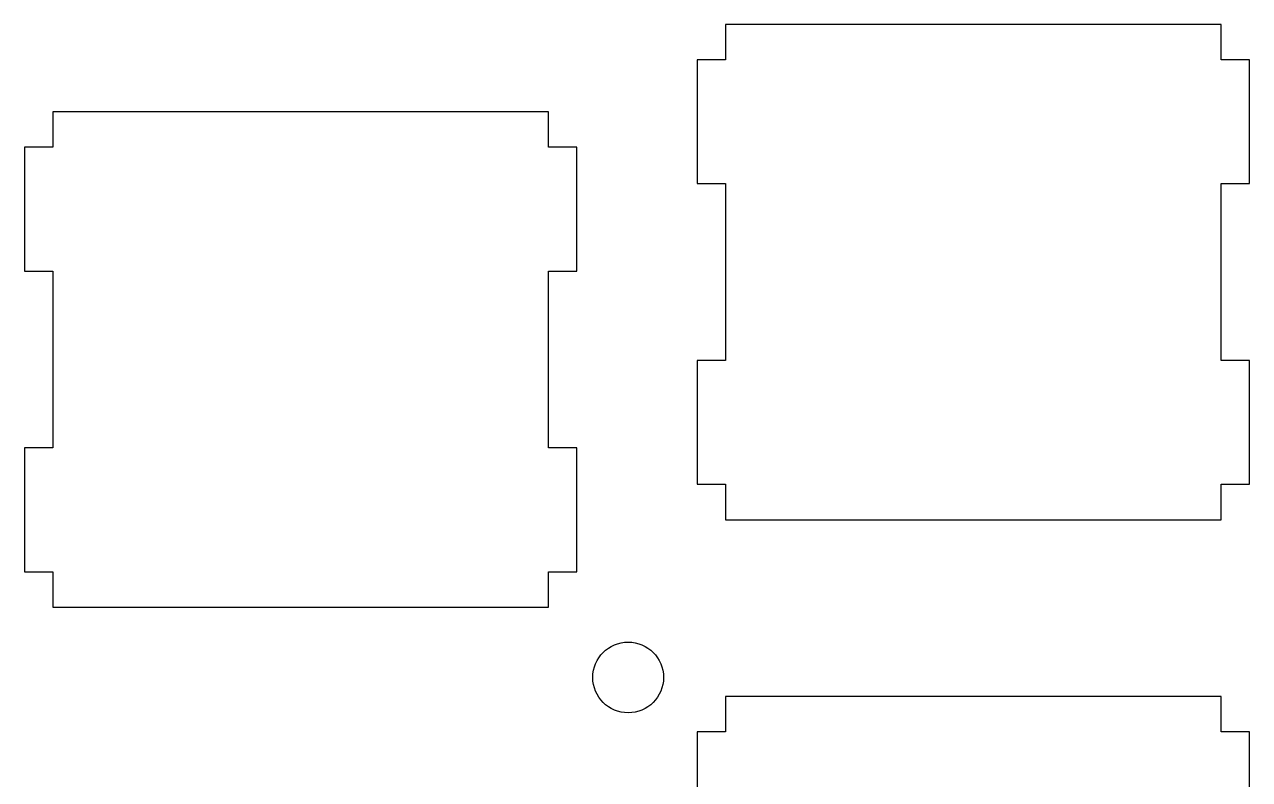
# Model space of a CAD drawing. Extents: x 0 to 145, y 2 to 120.
# Drawn here: x 42.2 to 76.8, y 75.11 to 96.46 of the extents above; entities that cross this region are included whole.
import ezdxf

# ---------------------------------------------------------------- set-up
doc = ezdxf.new("R2010")
doc.units = 0

# ---------------------------------------------------------------- blocks, each defined once
blk = doc.blocks.new('WIRE011')
at = {"layer": 'Row1', "color": 0}
for points in [[(57, 93.9896), (56.9, 93.9896), (56.8, 93.9896), (56.7, 93.9896), (56.6, 93.9896), (56.5, 93.9896), (56.4, 93.9896), (56.3, 93.9896), (56.2, 93.9896), (56.1, 93.9896), (56, 93.9896), (55.9, 93.9896), (55.8, 93.9896), (55.7, 93.9896), (55.6, 93.9896), (55.5, 93.9896), (55.4, 93.9896), (55.3, 93.9896), (55.2, 93.9896), (55.1, 93.9896), (55, 93.9896), (54.9, 93.9896), (54.8, 93.9896), (54.7, 93.9896), (54.6, 93.9896), (54.5, 93.9896), (54.4, 93.9896), (54.3, 93.9896), (54.2, 93.9896), (54.1, 93.9896), (54, 93.9896), (53.9, 93.9896), (53.8, 93.9896), (53.7, 93.9896), (53.6, 93.9896), (53.5, 93.9896), (53.4, 93.9896), (53.3, 93.9896), (53.2, 93.9896), (53.1, 93.9896), (53, 93.9896), (52.9, 93.9896), (52.8, 93.9896), (52.7, 93.9896), (52.6, 93.9896), (52.5, 93.9896), (52.4, 93.9896), (52.3, 93.9896), (52.2, 93.9896), (52.1, 93.9896), (52, 93.9896), (51.9, 93.9896), (51.8, 93.9896), (51.7, 93.9896), (51.6, 93.9896), (51.5, 93.9896), (51.4, 93.9896), (51.3, 93.9896), (51.2, 93.9896), (51.1, 93.9896), (51, 93.9896), (50.9, 93.9896), (50.8, 93.9896), (50.7, 93.9896), (50.6, 93.9896), (50.5, 93.9896), (50.4, 93.9896), (50.3, 93.9896), (50.2, 93.9896), (50.1, 93.9896), (50, 93.9896), (49.9, 93.9896), (49.8, 93.9896), (49.7, 93.9896), (49.6, 93.9896), (49.5, 93.9896), (49.4, 93.9896), (49.3, 93.9896), (49.2, 93.9896), (49.1, 93.9896), (49, 93.9896), (48.9, 93.9896), (48.8, 93.9896), (48.7, 93.9896), (48.6, 93.9896), (48.5, 93.9896), (48.4, 93.9896), (48.3, 93.9896), (48.2, 93.9896), (48.1, 93.9896), (48, 93.9896), (47.9, 93.9896), (47.8, 93.9896), (47.7, 93.9896), (47.6, 93.9896), (47.5, 93.9896), (47.4, 93.9896), (47.3, 93.9896), (47.2, 93.9896), (47.1, 93.9896), (47, 93.9896), (46.9, 93.9896), (46.8, 93.9896), (46.7, 93.9896), (46.6, 93.9896), (46.5, 93.9896), (46.4, 93.9896), (46.3, 93.9896), (46.2, 93.9896), (46.1, 93.9896), (46, 93.9896), (45.9, 93.9896), (45.8, 93.9896), (45.7, 93.9896), (45.6, 93.9896), (45.5, 93.9896), (45.4, 93.9896), (45.3, 93.9896), (45.2, 93.9896), (45.1, 93.9896), (45, 93.9896), (44.9, 93.9896), (44.8, 93.9896), (44.7, 93.9896), (44.6, 93.9896), (44.5, 93.9896), (44.4, 93.9896), (44.3, 93.9896), (44.2, 93.9896), (44.1, 93.9896), (44, 93.9896), (43.9, 93.9896), (43.8, 93.9896), (43.7, 93.9896), (43.6, 93.9896), (43.5, 93.9896), (43.4, 93.9896), (43.3, 93.9896), (43.2, 93.9896), (43.1, 93.9896), (43, 93.9896)], [(43, 93.9896), (43, 93.8896), (43, 93.7896), (43, 93.6896), (43, 93.5896), (43, 93.4896), (43, 93.3896), (43, 93.2896), (43, 93.1896), (43, 93.0896), (43, 92.9896)], [(57, 92.9896), (57, 93.0896), (57, 93.1896), (57, 93.2896), (57, 93.3896), (57, 93.4896), (57, 93.5896), (57, 93.6896), (57, 93.7896), (57, 93.8896), (57, 93.9896)], [(43, 92.9896), (42.9, 92.9896), (42.8, 92.9896), (42.7, 92.9896), (42.6, 92.9896), (42.5, 92.9896), (42.4, 92.9896), (42.3, 92.9896), (42.2, 92.9896)], [(42.2, 92.9896), (42.2, 92.8896), (42.2, 92.7896), (42.2, 92.6896), (42.2, 92.5896), (42.2, 92.4896), (42.2, 92.3896), (42.2, 92.2896), (42.2, 92.1896), (42.2, 92.0896), (42.2, 91.9896), (42.2, 91.8896), (42.2, 91.7896), (42.2, 91.6896), (42.2, 91.5896), (42.2, 91.4896), (42.2, 91.3896), (42.2, 91.2896), (42.2, 91.1896), (42.2, 91.0896), (42.2, 90.9896), (42.2, 90.8896), (42.2, 90.7896), (42.2, 90.6896), (42.2, 90.5896), (42.2, 90.4896), (42.2, 90.3896), (42.2, 90.2896), (42.2, 90.1896), (42.2, 90.0896), (42.2, 89.9896), (42.2, 89.8896), (42.2, 89.7896), (42.2, 89.6896), (42.2, 89.5896), (42.2, 89.4896)], [(57.8, 92.9896), (57.7, 92.9896), (57.6, 92.9896), (57.5, 92.9896), (57.4, 92.9896), (57.3, 92.9896), (57.2, 92.9896), (57.1, 92.9896), (57, 92.9896)], [(57.8, 89.4896), (57.8, 89.5896), (57.8, 89.6896), (57.8, 89.7896), (57.8, 89.8896), (57.8, 89.9896), (57.8, 90.0896), (57.8, 90.1896), (57.8, 90.2896), (57.8, 90.3896), (57.8, 90.4896), (57.8, 90.5896), (57.8, 90.6896), (57.8, 90.7896), (57.8, 90.8896), (57.8, 90.9896), (57.8, 91.0896), (57.8, 91.1896), (57.8, 91.2896), (57.8, 91.3896), (57.8, 91.4896), (57.8, 91.5896), (57.8, 91.6896), (57.8, 91.7896), (57.8, 91.8896), (57.8, 91.9896), (57.8, 92.0896), (57.8, 92.1896), (57.8, 92.2896), (57.8, 92.3896), (57.8, 92.4896), (57.8, 92.5896), (57.8, 92.6896), (57.8, 92.7896), (57.8, 92.8896), (57.8, 92.9896)], [(42.2, 89.4896), (42.3, 89.4896), (42.4, 89.4896), (42.5, 89.4896), (42.6, 89.4896), (42.7, 89.4896), (42.8, 89.4896), (42.9, 89.4896), (43, 89.4896)], [(43, 89.4896), (43, 89.3896), (43, 89.2896), (43, 89.1896), (43, 89.0896), (43, 88.9896), (43, 88.8896), (43, 88.7896), (43, 88.6896), (43, 88.5896), (43, 88.4896), (43, 88.3896), (43, 88.2896), (43, 88.1896), (43, 88.0896), (43, 87.9896), (43, 87.8896), (43, 87.7896), (43, 87.6896), (43, 87.5896), (43, 87.4896), (43, 87.3896), (43, 87.2896), (43, 87.1896), (43, 87.0896), (43, 86.9896), (43, 86.8896), (43, 86.7896), (43, 86.6896), (43, 86.5896), (43, 86.4896), (43, 86.3896), (43, 86.2896), (43, 86.1896), (43, 86.0896), (43, 85.9896), (43, 85.8896), (43, 85.7896), (43, 85.6896), (43, 85.5896), (43, 85.4896), (43, 85.3896), (43, 85.2896), (43, 85.1896), (43, 85.0896), (43, 84.9896), (43, 84.8896), (43, 84.7896), (43, 84.6896), (43, 84.5896), (43, 84.4896)], [(57, 84.4896), (57, 84.5896), (57, 84.6896), (57, 84.7896), (57, 84.8896), (57, 84.9896), (57, 85.0896), (57, 85.1896), (57, 85.2896), (57, 85.3896), (57, 85.4896), (57, 85.5896), (57, 85.6896), (57, 85.7896), (57, 85.8896), (57, 85.9896), (57, 86.0896), (57, 86.1896), (57, 86.2896), (57, 86.3896), (57, 86.4896), (57, 86.5896), (57, 86.6896), (57, 86.7896), (57, 86.8896), (57, 86.9896), (57, 87.0896), (57, 87.1896), (57, 87.2896), (57, 87.3896), (57, 87.4896), (57, 87.5896), (57, 87.6896), (57, 87.7896), (57, 87.8896), (57, 87.9896), (57, 88.0896), (57, 88.1896), (57, 88.2896), (57, 88.3896), (57, 88.4896), (57, 88.5896), (57, 88.6896), (57, 88.7896), (57, 88.8896), (57, 88.9896), (57, 89.0896), (57, 89.1896), (57, 89.2896), (57, 89.3896), (57, 89.4896)], [(57, 89.4896), (57.1, 89.4896), (57.2, 89.4896), (57.3, 89.4896), (57.4, 89.4896), (57.5, 89.4896), (57.6, 89.4896), (57.7, 89.4896), (57.8, 89.4896)], [(43, 84.4896), (42.9, 84.4896), (42.8, 84.4896), (42.7, 84.4896), (42.6, 84.4896), (42.5, 84.4896), (42.4, 84.4896), (42.3, 84.4896), (42.2, 84.4896)], [(42.2, 84.4896), (42.2, 84.3896), (42.2, 84.2896), (42.2, 84.1896), (42.2, 84.0896), (42.2, 83.9896), (42.2, 83.8896), (42.2, 83.7896), (42.2, 83.6896), (42.2, 83.5896), (42.2, 83.4896), (42.2, 83.3896), (42.2, 83.2896), (42.2, 83.1896), (42.2, 83.0896), (42.2, 82.9896), (42.2, 82.8896), (42.2, 82.7896), (42.2, 82.6896), (42.2, 82.5896), (42.2, 82.4896), (42.2, 82.3896), (42.2, 82.2896), (42.2, 82.1896), (42.2, 82.0896), (42.2, 81.9896), (42.2, 81.8896), (42.2, 81.7896), (42.2, 81.6896), (42.2, 81.5896), (42.2, 81.4896), (42.2, 81.3896), (42.2, 81.2896), (42.2, 81.1896), (42.2, 81.0896), (42.2, 80.9896)], [(57.8, 84.4896), (57.7, 84.4896), (57.6, 84.4896), (57.5, 84.4896), (57.4, 84.4896), (57.3, 84.4896), (57.2, 84.4896), (57.1, 84.4896), (57, 84.4896)], [(57.8, 80.9896), (57.8, 81.0896), (57.8, 81.1896), (57.8, 81.2896), (57.8, 81.3896), (57.8, 81.4896), (57.8, 81.5896), (57.8, 81.6896), (57.8, 81.7896), (57.8, 81.8896), (57.8, 81.9896), (57.8, 82.0896), (57.8, 82.1896), (57.8, 82.2896), (57.8, 82.3896), (57.8, 82.4896), (57.8, 82.5896), (57.8, 82.6896), (57.8, 82.7896), (57.8, 82.8896), (57.8, 82.9896), (57.8, 83.0896), (57.8, 83.1896), (57.8, 83.2896), (57.8, 83.3896), (57.8, 83.4896), (57.8, 83.5896), (57.8, 83.6896), (57.8, 83.7896), (57.8, 83.8896), (57.8, 83.9896), (57.8, 84.0896), (57.8, 84.1896), (57.8, 84.2896), (57.8, 84.3896), (57.8, 84.4896)], [(42.2, 80.9896), (42.3, 80.9896), (42.4, 80.9896), (42.5, 80.9896), (42.6, 80.9896), (42.7, 80.9896), (42.8, 80.9896), (42.9, 80.9896), (43, 80.9896)], [(43, 80.9896), (43, 80.8896), (43, 80.7896), (43, 80.6896), (43, 80.5896), (43, 80.4896), (43, 80.3896), (43, 80.2896), (43, 80.1896), (43, 80.0896), (43, 79.9896)], [(57, 79.9896), (57, 80.0896), (57, 80.1896), (57, 80.2896), (57, 80.3896), (57, 80.4896), (57, 80.5896), (57, 80.6896), (57, 80.7896), (57, 80.8896), (57, 80.9896)], [(57, 80.9896), (57.1, 80.9896), (57.2, 80.9896), (57.3, 80.9896), (57.4, 80.9896), (57.5, 80.9896), (57.6, 80.9896), (57.7, 80.9896), (57.8, 80.9896)], [(43, 79.9896), (43.1, 79.9896), (43.2, 79.9896), (43.3, 79.9896), (43.4, 79.9896), (43.5, 79.9896), (43.6, 79.9896), (43.7, 79.9896), (43.8, 79.9896), (43.9, 79.9896), (44, 79.9896), (44.1, 79.9896), (44.2, 79.9896), (44.3, 79.9896), (44.4, 79.9896), (44.5, 79.9896), (44.6, 79.9896), (44.7, 79.9896), (44.8, 79.9896), (44.9, 79.9896), (45, 79.9896), (45.1, 79.9896), (45.2, 79.9896), (45.3, 79.9896), (45.4, 79.9896), (45.5, 79.9896), (45.6, 79.9896), (45.7, 79.9896), (45.8, 79.9896), (45.9, 79.9896), (46, 79.9896), (46.1, 79.9896), (46.2, 79.9896), (46.3, 79.9896), (46.4, 79.9896), (46.5, 79.9896), (46.6, 79.9896), (46.7, 79.9896), (46.8, 79.9896), (46.9, 79.9896), (47, 79.9896), (47.1, 79.9896), (47.2, 79.9896), (47.3, 79.9896), (47.4, 79.9896), (47.5, 79.9896), (47.6, 79.9896), (47.7, 79.9896), (47.8, 79.9896), (47.9, 79.9896), (48, 79.9896), (48.1, 79.9896), (48.2, 79.9896), (48.3, 79.9896), (48.4, 79.9896), (48.5, 79.9896), (48.6, 79.9896), (48.7, 79.9896), (48.8, 79.9896), (48.9, 79.9896), (49, 79.9896), (49.1, 79.9896), (49.2, 79.9896), (49.3, 79.9896), (49.4, 79.9896), (49.5, 79.9896), (49.6, 79.9896), (49.7, 79.9896), (49.8, 79.9896), (49.9, 79.9896), (50, 79.9896), (50.1, 79.9896), (50.2, 79.9896), (50.3, 79.9896), (50.4, 79.9896), (50.5, 79.9896), (50.6, 79.9896), (50.7, 79.9896), (50.8, 79.9896), (50.9, 79.9896), (51, 79.9896), (51.1, 79.9896), (51.2, 79.9896), (51.3, 79.9896), (51.4, 79.9896), (51.5, 79.9896), (51.6, 79.9896), (51.7, 79.9896), (51.8, 79.9896), (51.9, 79.9896), (52, 79.9896), (52.1, 79.9896), (52.2, 79.9896), (52.3, 79.9896), (52.4, 79.9896), (52.5, 79.9896), (52.6, 79.9896), (52.7, 79.9896), (52.8, 79.9896), (52.9, 79.9896), (53, 79.9896), (53.1, 79.9896), (53.2, 79.9896), (53.3, 79.9896), (53.4, 79.9896), (53.5, 79.9896), (53.6, 79.9896), (53.7, 79.9896), (53.8, 79.9896), (53.9, 79.9896), (54, 79.9896), (54.1, 79.9896), (54.2, 79.9896), (54.3, 79.9896), (54.4, 79.9896), (54.5, 79.9896), (54.6, 79.9896), (54.7, 79.9896), (54.8, 79.9896), (54.9, 79.9896), (55, 79.9896), (55.1, 79.9896), (55.2, 79.9896), (55.3, 79.9896), (55.4, 79.9896), (55.5, 79.9896), (55.6, 79.9896), (55.7, 79.9896), (55.8, 79.9896), (55.9, 79.9896), (56, 79.9896), (56.1, 79.9896), (56.2, 79.9896), (56.3, 79.9896), (56.4, 79.9896), (56.5, 79.9896), (56.6, 79.9896), (56.7, 79.9896), (56.8, 79.9896), (56.9, 79.9896), (57, 79.9896)]]:
    blk.add_lwpolyline(points, dxfattribs=at)
blk = doc.blocks.new('WIRE008')
at = {"layer": 'Row1', "color": 0}
for points in [[(76, 96.4596), (75.9, 96.4596), (75.8, 96.4596), (75.7, 96.4596), (75.6, 96.4596), (75.5, 96.4596), (75.4, 96.4596), (75.3, 96.4596), (75.2, 96.4596), (75.1, 96.4596), (75, 96.4596), (74.9, 96.4596), (74.8, 96.4596), (74.7, 96.4596), (74.6, 96.4596), (74.5, 96.4596), (74.4, 96.4596), (74.3, 96.4596), (74.2, 96.4596), (74.1, 96.4596), (74, 96.4596), (73.9, 96.4596), (73.8, 96.4596), (73.7, 96.4596), (73.6, 96.4596), (73.5, 96.4596), (73.4, 96.4596), (73.3, 96.4596), (73.2, 96.4596), (73.1, 96.4596), (73, 96.4596), (72.9, 96.4596), (72.8, 96.4596), (72.7, 96.4596), (72.6, 96.4596), (72.5, 96.4596), (72.4, 96.4596), (72.3, 96.4596), (72.2, 96.4596), (72.1, 96.4596), (72, 96.4596), (71.9, 96.4596), (71.8, 96.4596), (71.7, 96.4596), (71.6, 96.4596), (71.5, 96.4596), (71.4, 96.4596), (71.3, 96.4596), (71.2, 96.4596), (71.1, 96.4596), (71, 96.4596), (70.9, 96.4596), (70.8, 96.4596), (70.7, 96.4596), (70.6, 96.4596), (70.5, 96.4596), (70.4, 96.4596), (70.3, 96.4596), (70.2, 96.4596), (70.1, 96.4596), (70, 96.4596), (69.9, 96.4596), (69.8, 96.4596), (69.7, 96.4596), (69.6, 96.4596), (69.5, 96.4596), (69.4, 96.4596), (69.3, 96.4596), (69.2, 96.4596), (69.1, 96.4596), (69, 96.4596), (68.9, 96.4596), (68.8, 96.4596), (68.7, 96.4596), (68.6, 96.4596), (68.5, 96.4596), (68.4, 96.4596), (68.3, 96.4596), (68.2, 96.4596), (68.1, 96.4596), (68, 96.4596), (67.9, 96.4596), (67.8, 96.4596), (67.7, 96.4596), (67.6, 96.4596), (67.5, 96.4596), (67.4, 96.4596), (67.3, 96.4596), (67.2, 96.4596), (67.1, 96.4596), (67, 96.4596), (66.9, 96.4596), (66.8, 96.4596), (66.7, 96.4596), (66.6, 96.4596), (66.5, 96.4596), (66.4, 96.4596), (66.3, 96.4596), (66.2, 96.4596), (66.1, 96.4596), (66, 96.4596), (65.9, 96.4596), (65.8, 96.4596), (65.7, 96.4596), (65.6, 96.4596), (65.5, 96.4596), (65.4, 96.4596), (65.3, 96.4596), (65.2, 96.4596), (65.1, 96.4596), (65, 96.4596), (64.9, 96.4596), (64.8, 96.4596), (64.7, 96.4596), (64.6, 96.4596), (64.5, 96.4596), (64.4, 96.4596), (64.3, 96.4596), (64.2, 96.4596), (64.1, 96.4596), (64, 96.4596), (63.9, 96.4596), (63.8, 96.4596), (63.7, 96.4596), (63.6, 96.4596), (63.5, 96.4596), (63.4, 96.4596), (63.3, 96.4596), (63.2, 96.4596), (63.1, 96.4596), (63, 96.4596), (62.9, 96.4596), (62.8, 96.4596), (62.7, 96.4596), (62.6, 96.4596), (62.5, 96.4596), (62.4, 96.4596), (62.3, 96.4596), (62.2, 96.4596), (62.1, 96.4596), (62, 96.4596)], [(62, 96.4596), (62, 96.3596), (62, 96.2596), (62, 96.1596), (62, 96.0596), (62, 95.9596), (62, 95.8596), (62, 95.7596), (62, 95.6596), (62, 95.5596), (62, 95.4596)], [(76, 95.4596), (76, 95.5596), (76, 95.6596), (76, 95.7596), (76, 95.8596), (76, 95.9596), (76, 96.0596), (76, 96.1596), (76, 96.2596), (76, 96.3596), (76, 96.4596)], [(62, 95.4596), (61.9, 95.4596), (61.8, 95.4596), (61.7, 95.4596), (61.6, 95.4596), (61.5, 95.4596), (61.4, 95.4596), (61.3, 95.4596), (61.2, 95.4596)], [(61.2, 95.4596), (61.2, 95.3596), (61.2, 95.2596), (61.2, 95.1596), (61.2, 95.0596), (61.2, 94.9596), (61.2, 94.8596), (61.2, 94.7596), (61.2, 94.6596), (61.2, 94.5596), (61.2, 94.4596), (61.2, 94.3596), (61.2, 94.2596), (61.2, 94.1596), (61.2, 94.0596), (61.2, 93.9596), (61.2, 93.8596), (61.2, 93.7596), (61.2, 93.6596), (61.2, 93.5596), (61.2, 93.4596), (61.2, 93.3596), (61.2, 93.2596), (61.2, 93.1596), (61.2, 93.0596), (61.2, 92.9596), (61.2, 92.8596), (61.2, 92.7596), (61.2, 92.6596), (61.2, 92.5596), (61.2, 92.4596), (61.2, 92.3596), (61.2, 92.2596), (61.2, 92.1596), (61.2, 92.0596), (61.2, 91.9596)], [(76.8, 95.4596), (76.7, 95.4596), (76.6, 95.4596), (76.5, 95.4596), (76.4, 95.4596), (76.3, 95.4596), (76.2, 95.4596), (76.1, 95.4596), (76, 95.4596)], [(76.8, 91.9596), (76.8, 92.0596), (76.8, 92.1596), (76.8, 92.2596), (76.8, 92.3596), (76.8, 92.4596), (76.8, 92.5596), (76.8, 92.6596), (76.8, 92.7596), (76.8, 92.8596), (76.8, 92.9596), (76.8, 93.0596), (76.8, 93.1596), (76.8, 93.2596), (76.8, 93.3596), (76.8, 93.4596), (76.8, 93.5596), (76.8, 93.6596), (76.8, 93.7596), (76.8, 93.8596), (76.8, 93.9596), (76.8, 94.0596), (76.8, 94.1596), (76.8, 94.2596), (76.8, 94.3596), (76.8, 94.4596), (76.8, 94.5596), (76.8, 94.6596), (76.8, 94.7596), (76.8, 94.8596), (76.8, 94.9596), (76.8, 95.0596), (76.8, 95.1596), (76.8, 95.2596), (76.8, 95.3596), (76.8, 95.4596)], [(61.2, 91.9596), (61.3, 91.9596), (61.4, 91.9596), (61.5, 91.9596), (61.6, 91.9596), (61.7, 91.9596), (61.8, 91.9596), (61.9, 91.9596), (62, 91.9596)], [(62, 91.9596), (62, 91.8596), (62, 91.7596), (62, 91.6596), (62, 91.5596), (62, 91.4596), (62, 91.3596), (62, 91.2596), (62, 91.1596), (62, 91.0596), (62, 90.9596), (62, 90.8596), (62, 90.7596), (62, 90.6596), (62, 90.5596), (62, 90.4596), (62, 90.3596), (62, 90.2596), (62, 90.1596), (62, 90.0596), (62, 89.9596), (62, 89.8596), (62, 89.7596), (62, 89.6596), (62, 89.5596), (62, 89.4596), (62, 89.3596), (62, 89.2596), (62, 89.1596), (62, 89.0596), (62, 88.9596), (62, 88.8596), (62, 88.7596), (62, 88.6596), (62, 88.5596), (62, 88.4596), (62, 88.3596), (62, 88.2596), (62, 88.1596), (62, 88.0596), (62, 87.9596), (62, 87.8596), (62, 87.7596), (62, 87.6596), (62, 87.5596), (62, 87.4596), (62, 87.3596), (62, 87.2596), (62, 87.1596), (62, 87.0596), (62, 86.9596)], [(76, 86.9596), (76, 87.0596), (76, 87.1596), (76, 87.2596), (76, 87.3596), (76, 87.4596), (76, 87.5596), (76, 87.6596), (76, 87.7596), (76, 87.8596), (76, 87.9596), (76, 88.0596), (76, 88.1596), (76, 88.2596), (76, 88.3596), (76, 88.4596), (76, 88.5596), (76, 88.6596), (76, 88.7596), (76, 88.8596), (76, 88.9596), (76, 89.0596), (76, 89.1596), (76, 89.2596), (76, 89.3596), (76, 89.4596), (76, 89.5596), (76, 89.6596), (76, 89.7596), (76, 89.8596), (76, 89.9596), (76, 90.0596), (76, 90.1596), (76, 90.2596), (76, 90.3596), (76, 90.4596), (76, 90.5596), (76, 90.6596), (76, 90.7596), (76, 90.8596), (76, 90.9596), (76, 91.0596), (76, 91.1596), (76, 91.2596), (76, 91.3596), (76, 91.4596), (76, 91.5596), (76, 91.6596), (76, 91.7596), (76, 91.8596), (76, 91.9596)], [(76, 91.9596), (76.1, 91.9596), (76.2, 91.9596), (76.3, 91.9596), (76.4, 91.9596), (76.5, 91.9596), (76.6, 91.9596), (76.7, 91.9596), (76.8, 91.9596)], [(62, 86.9596), (61.9, 86.9596), (61.8, 86.9596), (61.7, 86.9596), (61.6, 86.9596), (61.5, 86.9596), (61.4, 86.9596), (61.3, 86.9596), (61.2, 86.9596)], [(61.2, 86.9596), (61.2, 86.8596), (61.2, 86.7596), (61.2, 86.6596), (61.2, 86.5596), (61.2, 86.4596), (61.2, 86.3596), (61.2, 86.2596), (61.2, 86.1596), (61.2, 86.0596), (61.2, 85.9596), (61.2, 85.8596), (61.2, 85.7596), (61.2, 85.6596), (61.2, 85.5596), (61.2, 85.4596), (61.2, 85.3596), (61.2, 85.2596), (61.2, 85.1596), (61.2, 85.0596), (61.2, 84.9596), (61.2, 84.8596), (61.2, 84.7596), (61.2, 84.6596), (61.2, 84.5596), (61.2, 84.4596), (61.2, 84.3596), (61.2, 84.2596), (61.2, 84.1596), (61.2, 84.0596), (61.2, 83.9596), (61.2, 83.8596), (61.2, 83.7596), (61.2, 83.6596), (61.2, 83.5596), (61.2, 83.4596)], [(76.8, 86.9596), (76.7, 86.9596), (76.6, 86.9596), (76.5, 86.9596), (76.4, 86.9596), (76.3, 86.9596), (76.2, 86.9596), (76.1, 86.9596), (76, 86.9596)], [(76.8, 83.4596), (76.8, 83.5596), (76.8, 83.6596), (76.8, 83.7596), (76.8, 83.8596), (76.8, 83.9596), (76.8, 84.0596), (76.8, 84.1596), (76.8, 84.2596), (76.8, 84.3596), (76.8, 84.4596), (76.8, 84.5596), (76.8, 84.6596), (76.8, 84.7596), (76.8, 84.8596), (76.8, 84.9596), (76.8, 85.0596), (76.8, 85.1596), (76.8, 85.2596), (76.8, 85.3596), (76.8, 85.4596), (76.8, 85.5596), (76.8, 85.6596), (76.8, 85.7596), (76.8, 85.8596), (76.8, 85.9596), (76.8, 86.0596), (76.8, 86.1596), (76.8, 86.2596), (76.8, 86.3596), (76.8, 86.4596), (76.8, 86.5596), (76.8, 86.6596), (76.8, 86.7596), (76.8, 86.8596), (76.8, 86.9596)], [(61.2, 83.4596), (61.3, 83.4596), (61.4, 83.4596), (61.5, 83.4596), (61.6, 83.4596), (61.7, 83.4596), (61.8, 83.4596), (61.9, 83.4596), (62, 83.4596)], [(62, 83.4596), (62, 83.3596), (62, 83.2596), (62, 83.1596), (62, 83.0596), (62, 82.9596), (62, 82.8596), (62, 82.7596), (62, 82.6596), (62, 82.5596), (62, 82.4596)], [(76, 82.4596), (76, 82.5596), (76, 82.6596), (76, 82.7596), (76, 82.8596), (76, 82.9596), (76, 83.0596), (76, 83.1596), (76, 83.2596), (76, 83.3596), (76, 83.4596)], [(76, 83.4596), (76.1, 83.4596), (76.2, 83.4596), (76.3, 83.4596), (76.4, 83.4596), (76.5, 83.4596), (76.6, 83.4596), (76.7, 83.4596), (76.8, 83.4596)], [(62, 82.4596), (62.1, 82.4596), (62.2, 82.4596), (62.3, 82.4596), (62.4, 82.4596), (62.5, 82.4596), (62.6, 82.4596), (62.7, 82.4596), (62.8, 82.4596), (62.9, 82.4596), (63, 82.4596), (63.1, 82.4596), (63.2, 82.4596), (63.3, 82.4596), (63.4, 82.4596), (63.5, 82.4596), (63.6, 82.4596), (63.7, 82.4596), (63.8, 82.4596), (63.9, 82.4596), (64, 82.4596), (64.1, 82.4596), (64.2, 82.4596), (64.3, 82.4596), (64.4, 82.4596), (64.5, 82.4596), (64.6, 82.4596), (64.7, 82.4596), (64.8, 82.4596), (64.9, 82.4596), (65, 82.4596), (65.1, 82.4596), (65.2, 82.4596), (65.3, 82.4596), (65.4, 82.4596), (65.5, 82.4596), (65.6, 82.4596), (65.7, 82.4596), (65.8, 82.4596), (65.9, 82.4596), (66, 82.4596), (66.1, 82.4596), (66.2, 82.4596), (66.3, 82.4596), (66.4, 82.4596), (66.5, 82.4596), (66.6, 82.4596), (66.7, 82.4596), (66.8, 82.4596), (66.9, 82.4596), (67, 82.4596), (67.1, 82.4596), (67.2, 82.4596), (67.3, 82.4596), (67.4, 82.4596), (67.5, 82.4596), (67.6, 82.4596), (67.7, 82.4596), (67.8, 82.4596), (67.9, 82.4596), (68, 82.4596), (68.1, 82.4596), (68.2, 82.4596), (68.3, 82.4596), (68.4, 82.4596), (68.5, 82.4596), (68.6, 82.4596), (68.7, 82.4596), (68.8, 82.4596), (68.9, 82.4596), (69, 82.4596), (69.1, 82.4596), (69.2, 82.4596), (69.3, 82.4596), (69.4, 82.4596), (69.5, 82.4596), (69.6, 82.4596), (69.7, 82.4596), (69.8, 82.4596), (69.9, 82.4596), (70, 82.4596), (70.1, 82.4596), (70.2, 82.4596), (70.3, 82.4596), (70.4, 82.4596), (70.5, 82.4596), (70.6, 82.4596), (70.7, 82.4596), (70.8, 82.4596), (70.9, 82.4596), (71, 82.4596), (71.1, 82.4596), (71.2, 82.4596), (71.3, 82.4596), (71.4, 82.4596), (71.5, 82.4596), (71.6, 82.4596), (71.7, 82.4596), (71.8, 82.4596), (71.9, 82.4596), (72, 82.4596), (72.1, 82.4596), (72.2, 82.4596), (72.3, 82.4596), (72.4, 82.4596), (72.5, 82.4596), (72.6, 82.4596), (72.7, 82.4596), (72.8, 82.4596), (72.9, 82.4596), (73, 82.4596), (73.1, 82.4596), (73.2, 82.4596), (73.3, 82.4596), (73.4, 82.4596), (73.5, 82.4596), (73.6, 82.4596), (73.7, 82.4596), (73.8, 82.4596), (73.9, 82.4596), (74, 82.4596), (74.1, 82.4596), (74.2, 82.4596), (74.3, 82.4596), (74.4, 82.4596), (74.5, 82.4596), (74.6, 82.4596), (74.7, 82.4596), (74.8, 82.4596), (74.9, 82.4596), (75, 82.4596), (75.1, 82.4596), (75.2, 82.4596), (75.3, 82.4596), (75.4, 82.4596), (75.5, 82.4596), (75.6, 82.4596), (75.7, 82.4596), (75.8, 82.4596), (75.9, 82.4596), (76, 82.4596)]]:
    blk.add_lwpolyline(points, dxfattribs=at)
blk = doc.blocks.new('WIRE030')
at = {"layer": 'Row2', "color": 0}
for points in [[(76, 77.4596), (75.9, 77.4596), (75.8, 77.4596), (75.7, 77.4596), (75.6, 77.4596), (75.5, 77.4596), (75.4, 77.4596), (75.3, 77.4596), (75.2, 77.4596), (75.1, 77.4596), (75, 77.4596), (74.9, 77.4596), (74.8, 77.4596), (74.7, 77.4596), (74.6, 77.4596), (74.5, 77.4596), (74.4, 77.4596), (74.3, 77.4596), (74.2, 77.4596), (74.1, 77.4596), (74, 77.4596), (73.9, 77.4596), (73.8, 77.4596), (73.7, 77.4596), (73.6, 77.4596), (73.5, 77.4596), (73.4, 77.4596), (73.3, 77.4596), (73.2, 77.4596), (73.1, 77.4596), (73, 77.4596), (72.9, 77.4596), (72.8, 77.4596), (72.7, 77.4596), (72.6, 77.4596), (72.5, 77.4596), (72.4, 77.4596), (72.3, 77.4596), (72.2, 77.4596), (72.1, 77.4596), (72, 77.4596), (71.9, 77.4596), (71.8, 77.4596), (71.7, 77.4596), (71.6, 77.4596), (71.5, 77.4596), (71.4, 77.4596), (71.3, 77.4596), (71.2, 77.4596), (71.1, 77.4596), (71, 77.4596), (70.9, 77.4596), (70.8, 77.4596), (70.7, 77.4596), (70.6, 77.4596), (70.5, 77.4596), (70.4, 77.4596), (70.3, 77.4596), (70.2, 77.4596), (70.1, 77.4596), (70, 77.4596), (69.9, 77.4596), (69.8, 77.4596), (69.7, 77.4596), (69.6, 77.4596), (69.5, 77.4596), (69.4, 77.4596), (69.3, 77.4596), (69.2, 77.4596), (69.1, 77.4596), (69, 77.4596), (68.9, 77.4596), (68.8, 77.4596), (68.7, 77.4596), (68.6, 77.4596), (68.5, 77.4596), (68.4, 77.4596), (68.3, 77.4596), (68.2, 77.4596), (68.1, 77.4596), (68, 77.4596), (67.9, 77.4596), (67.8, 77.4596), (67.7, 77.4596), (67.6, 77.4596), (67.5, 77.4596), (67.4, 77.4596), (67.3, 77.4596), (67.2, 77.4596), (67.1, 77.4596), (67, 77.4596), (66.9, 77.4596), (66.8, 77.4596), (66.7, 77.4596), (66.6, 77.4596), (66.5, 77.4596), (66.4, 77.4596), (66.3, 77.4596), (66.2, 77.4596), (66.1, 77.4596), (66, 77.4596), (65.9, 77.4596), (65.8, 77.4596), (65.7, 77.4596), (65.6, 77.4596), (65.5, 77.4596), (65.4, 77.4596), (65.3, 77.4596), (65.2, 77.4596), (65.1, 77.4596), (65, 77.4596), (64.9, 77.4596), (64.8, 77.4596), (64.7, 77.4596), (64.6, 77.4596), (64.5, 77.4596), (64.4, 77.4596), (64.3, 77.4596), (64.2, 77.4596), (64.1, 77.4596), (64, 77.4596), (63.9, 77.4596), (63.8, 77.4596), (63.7, 77.4596), (63.6, 77.4596), (63.5, 77.4596), (63.4, 77.4596), (63.3, 77.4596), (63.2, 77.4596), (63.1, 77.4596), (63, 77.4596), (62.9, 77.4596), (62.8, 77.4596), (62.7, 77.4596), (62.6, 77.4596), (62.5, 77.4596), (62.4, 77.4596), (62.3, 77.4596), (62.2, 77.4596), (62.1, 77.4596), (62, 77.4596)], [(62, 77.4596), (62, 77.3596), (62, 77.2596), (62, 77.1596), (62, 77.0596), (62, 76.9596), (62, 76.8596), (62, 76.7596), (62, 76.6596), (62, 76.5596), (62, 76.4596)], [(76, 76.4596), (76, 76.5596), (76, 76.6596), (76, 76.7596), (76, 76.8596), (76, 76.9596), (76, 77.0596), (76, 77.1596), (76, 77.2596), (76, 77.3596), (76, 77.4596)], [(62, 76.4596), (61.9, 76.4596), (61.8, 76.4596), (61.7, 76.4596), (61.6, 76.4596), (61.5, 76.4596), (61.4, 76.4596), (61.3, 76.4596), (61.2, 76.4596)], [(61.2, 76.4596), (61.2, 76.3596), (61.2, 76.2596), (61.2, 76.1596), (61.2, 76.0596), (61.2, 75.9596), (61.2, 75.8596), (61.2, 75.7596), (61.2, 75.6596), (61.2, 75.5596), (61.2, 75.4596), (61.2, 75.3596), (61.2, 75.2596), (61.2, 75.1596), (61.2, 75.0596), (61.2, 74.9596), (61.2, 74.8596), (61.2, 74.7596), (61.2, 74.6596), (61.2, 74.5596), (61.2, 74.4596), (61.2, 74.3596), (61.2, 74.2596), (61.2, 74.1596), (61.2, 74.0596), (61.2, 73.9596), (61.2, 73.8596), (61.2, 73.7596), (61.2, 73.6596), (61.2, 73.5596), (61.2, 73.4596), (61.2, 73.3596), (61.2, 73.2596), (61.2, 73.1596), (61.2, 73.0596), (61.2, 72.9596)], [(76.8, 76.4596), (76.7, 76.4596), (76.6, 76.4596), (76.5, 76.4596), (76.4, 76.4596), (76.3, 76.4596), (76.2, 76.4596), (76.1, 76.4596), (76, 76.4596)], [(76.8, 72.9596), (76.8, 73.0596), (76.8, 73.1596), (76.8, 73.2596), (76.8, 73.3596), (76.8, 73.4596), (76.8, 73.5596), (76.8, 73.6596), (76.8, 73.7596), (76.8, 73.8596), (76.8, 73.9596), (76.8, 74.0596), (76.8, 74.1596), (76.8, 74.2596), (76.8, 74.3596), (76.8, 74.4596), (76.8, 74.5596), (76.8, 74.6596), (76.8, 74.7596), (76.8, 74.8596), (76.8, 74.9596), (76.8, 75.0596), (76.8, 75.1596), (76.8, 75.2596), (76.8, 75.3596), (76.8, 75.4596), (76.8, 75.5596), (76.8, 75.6596), (76.8, 75.7596), (76.8, 75.8596), (76.8, 75.9596), (76.8, 76.0596), (76.8, 76.1596), (76.8, 76.2596), (76.8, 76.3596), (76.8, 76.4596)], [(61.2, 72.9596), (61.3, 72.9596), (61.4, 72.9596), (61.5, 72.9596), (61.6, 72.9596), (61.7, 72.9596), (61.8, 72.9596), (61.9, 72.9596), (62, 72.9596)], [(62, 72.9596), (62, 72.8596), (62, 72.7596), (62, 72.6596), (62, 72.5596), (62, 72.4596), (62, 72.3596), (62, 72.2596), (62, 72.1596), (62, 72.0596), (62, 71.9596), (62, 71.8596), (62, 71.7596), (62, 71.6596), (62, 71.5596), (62, 71.4596), (62, 71.3596), (62, 71.2596), (62, 71.1596), (62, 71.0596), (62, 70.9596), (62, 70.8596), (62, 70.7596), (62, 70.6596), (62, 70.5596), (62, 70.4596), (62, 70.3596), (62, 70.2596), (62, 70.1596), (62, 70.0596), (62, 69.9596), (62, 69.8596), (62, 69.7596), (62, 69.6596), (62, 69.5596), (62, 69.4596), (62, 69.3596), (62, 69.2596), (62, 69.1596), (62, 69.0596), (62, 68.9596), (62, 68.8596), (62, 68.7596), (62, 68.6596), (62, 68.5596), (62, 68.4596), (62, 68.3596), (62, 68.2596), (62, 68.1596), (62, 68.0596), (62, 67.9596)], [(76, 67.9596), (76, 68.0596), (76, 68.1596), (76, 68.2596), (76, 68.3596), (76, 68.4596), (76, 68.5596), (76, 68.6596), (76, 68.7596), (76, 68.8596), (76, 68.9596), (76, 69.0596), (76, 69.1596), (76, 69.2596), (76, 69.3596), (76, 69.4596), (76, 69.5596), (76, 69.6596), (76, 69.7596), (76, 69.8596), (76, 69.9596), (76, 70.0596), (76, 70.1596), (76, 70.2596), (76, 70.3596), (76, 70.4596), (76, 70.5596), (76, 70.6596), (76, 70.7596), (76, 70.8596), (76, 70.9596), (76, 71.0596), (76, 71.1596), (76, 71.2596), (76, 71.3596), (76, 71.4596), (76, 71.5596), (76, 71.6596), (76, 71.7596), (76, 71.8596), (76, 71.9596), (76, 72.0596), (76, 72.1596), (76, 72.2596), (76, 72.3596), (76, 72.4596), (76, 72.5596), (76, 72.6596), (76, 72.7596), (76, 72.8596), (76, 72.9596)], [(76, 72.9596), (76.1, 72.9596), (76.2, 72.9596), (76.3, 72.9596), (76.4, 72.9596), (76.5, 72.9596), (76.6, 72.9596), (76.7, 72.9596), (76.8, 72.9596)], [(62, 67.9596), (61.9, 67.9596), (61.8, 67.9596), (61.7, 67.9596), (61.6, 67.9596), (61.5, 67.9596), (61.4, 67.9596), (61.3, 67.9596), (61.2, 67.9596)], [(61.2, 67.9596), (61.2, 67.8596), (61.2, 67.7596), (61.2, 67.6596), (61.2, 67.5596), (61.2, 67.4596), (61.2, 67.3596), (61.2, 67.2596), (61.2, 67.1596), (61.2, 67.0596), (61.2, 66.9596), (61.2, 66.8596), (61.2, 66.7596), (61.2, 66.6596), (61.2, 66.5596), (61.2, 66.4596), (61.2, 66.3596), (61.2, 66.2596), (61.2, 66.1596), (61.2, 66.0596), (61.2, 65.9596), (61.2, 65.8596), (61.2, 65.7596), (61.2, 65.6596), (61.2, 65.5596), (61.2, 65.4596), (61.2, 65.3596), (61.2, 65.2596), (61.2, 65.1596), (61.2, 65.0596), (61.2, 64.9596), (61.2, 64.8596), (61.2, 64.7596), (61.2, 64.6596), (61.2, 64.5596), (61.2, 64.4596)], [(76.8, 67.9596), (76.7, 67.9596), (76.6, 67.9596), (76.5, 67.9596), (76.4, 67.9596), (76.3, 67.9596), (76.2, 67.9596), (76.1, 67.9596), (76, 67.9596)], [(76.8, 64.4596), (76.8, 64.5596), (76.8, 64.6596), (76.8, 64.7596), (76.8, 64.8596), (76.8, 64.9596), (76.8, 65.0596), (76.8, 65.1596), (76.8, 65.2596), (76.8, 65.3596), (76.8, 65.4596), (76.8, 65.5596), (76.8, 65.6596), (76.8, 65.7596), (76.8, 65.8596), (76.8, 65.9596), (76.8, 66.0596), (76.8, 66.1596), (76.8, 66.2596), (76.8, 66.3596), (76.8, 66.4596), (76.8, 66.5596), (76.8, 66.6596), (76.8, 66.7596), (76.8, 66.8596), (76.8, 66.9596), (76.8, 67.0596), (76.8, 67.1596), (76.8, 67.2596), (76.8, 67.3596), (76.8, 67.4596), (76.8, 67.5596), (76.8, 67.6596), (76.8, 67.7596), (76.8, 67.8596), (76.8, 67.9596)], [(61.2, 64.4596), (61.3, 64.4596), (61.4, 64.4596), (61.5, 64.4596), (61.6, 64.4596), (61.7, 64.4596), (61.8, 64.4596), (61.9, 64.4596), (62, 64.4596)], [(62, 64.4596), (62, 64.3596), (62, 64.2596), (62, 64.1596), (62, 64.0596), (62, 63.9596), (62, 63.8596), (62, 63.7596), (62, 63.6596), (62, 63.5596), (62, 63.4596)], [(76, 63.4596), (76, 63.5596), (76, 63.6596), (76, 63.7596), (76, 63.8596), (76, 63.9596), (76, 64.0596), (76, 64.1596), (76, 64.2596), (76, 64.3596), (76, 64.4596)], [(76, 64.4596), (76.1, 64.4596), (76.2, 64.4596), (76.3, 64.4596), (76.4, 64.4596), (76.5, 64.4596), (76.6, 64.4596), (76.7, 64.4596), (76.8, 64.4596)], [(62, 63.4596), (62.1, 63.4596), (62.2, 63.4596), (62.3, 63.4596), (62.4, 63.4596), (62.5, 63.4596), (62.6, 63.4596), (62.7, 63.4596), (62.8, 63.4596), (62.9, 63.4596), (63, 63.4596), (63.1, 63.4596), (63.2, 63.4596), (63.3, 63.4596), (63.4, 63.4596), (63.5, 63.4596), (63.6, 63.4596), (63.7, 63.4596), (63.8, 63.4596), (63.9, 63.4596), (64, 63.4596), (64.1, 63.4596), (64.2, 63.4596), (64.3, 63.4596), (64.4, 63.4596), (64.5, 63.4596), (64.6, 63.4596), (64.7, 63.4596), (64.8, 63.4596), (64.9, 63.4596), (65, 63.4596), (65.1, 63.4596), (65.2, 63.4596), (65.3, 63.4596), (65.4, 63.4596), (65.5, 63.4596), (65.6, 63.4596), (65.7, 63.4596), (65.8, 63.4596), (65.9, 63.4596), (66, 63.4596), (66.1, 63.4596), (66.2, 63.4596), (66.3, 63.4596), (66.4, 63.4596), (66.5, 63.4596), (66.6, 63.4596), (66.7, 63.4596), (66.8, 63.4596), (66.9, 63.4596), (67, 63.4596), (67.1, 63.4596), (67.2, 63.4596), (67.3, 63.4596), (67.4, 63.4596), (67.5, 63.4596), (67.6, 63.4596), (67.7, 63.4596), (67.8, 63.4596), (67.9, 63.4596), (68, 63.4596), (68.1, 63.4596), (68.2, 63.4596), (68.3, 63.4596), (68.4, 63.4596), (68.5, 63.4596), (68.6, 63.4596), (68.7, 63.4596), (68.8, 63.4596), (68.9, 63.4596), (69, 63.4596), (69.1, 63.4596), (69.2, 63.4596), (69.3, 63.4596), (69.4, 63.4596), (69.5, 63.4596), (69.6, 63.4596), (69.7, 63.4596), (69.8, 63.4596), (69.9, 63.4596), (70, 63.4596), (70.1, 63.4596), (70.2, 63.4596), (70.3, 63.4596), (70.4, 63.4596), (70.5, 63.4596), (70.6, 63.4596), (70.7, 63.4596), (70.8, 63.4596), (70.9, 63.4596), (71, 63.4596), (71.1, 63.4596), (71.2, 63.4596), (71.3, 63.4596), (71.4, 63.4596), (71.5, 63.4596), (71.6, 63.4596), (71.7, 63.4596), (71.8, 63.4596), (71.9, 63.4596), (72, 63.4596), (72.1, 63.4596), (72.2, 63.4596), (72.3, 63.4596), (72.4, 63.4596), (72.5, 63.4596), (72.6, 63.4596), (72.7, 63.4596), (72.8, 63.4596), (72.9, 63.4596), (73, 63.4596), (73.1, 63.4596), (73.2, 63.4596), (73.3, 63.4596), (73.4, 63.4596), (73.5, 63.4596), (73.6, 63.4596), (73.7, 63.4596), (73.8, 63.4596), (73.9, 63.4596), (74, 63.4596), (74.1, 63.4596), (74.2, 63.4596), (74.3, 63.4596), (74.4, 63.4596), (74.5, 63.4596), (74.6, 63.4596), (74.7, 63.4596), (74.8, 63.4596), (74.9, 63.4596), (75, 63.4596), (75.1, 63.4596), (75.2, 63.4596), (75.3, 63.4596), (75.4, 63.4596), (75.5, 63.4596), (75.6, 63.4596), (75.7, 63.4596), (75.8, 63.4596), (75.9, 63.4596), (76, 63.4596)]]:
    blk.add_lwpolyline(points, dxfattribs=at)
blk = doc.blocks.new('CIRCLE040')
at = {"layer": 'ScrewHolesTop', "color": 0}
blk.add_circle((59.25, 78), 1, dxfattribs=at)

msp = doc.modelspace()

# ---------------------------------------------------------------- block references
at = {"layer": 'Row1', "color": 0}
for name in ['WIRE008', 'WIRE011']:
    msp.add_blockref(name, (0, 0), dxfattribs=at)
at = {"layer": 'Row2', "color": 0}
msp.add_blockref('WIRE030', (0, 0), dxfattribs=at)
at = {"layer": 'ScrewHolesTop', "color": 0}
msp.add_blockref('CIRCLE040', (0, 0), dxfattribs=at)

doc.saveas('drawing.dxf')
